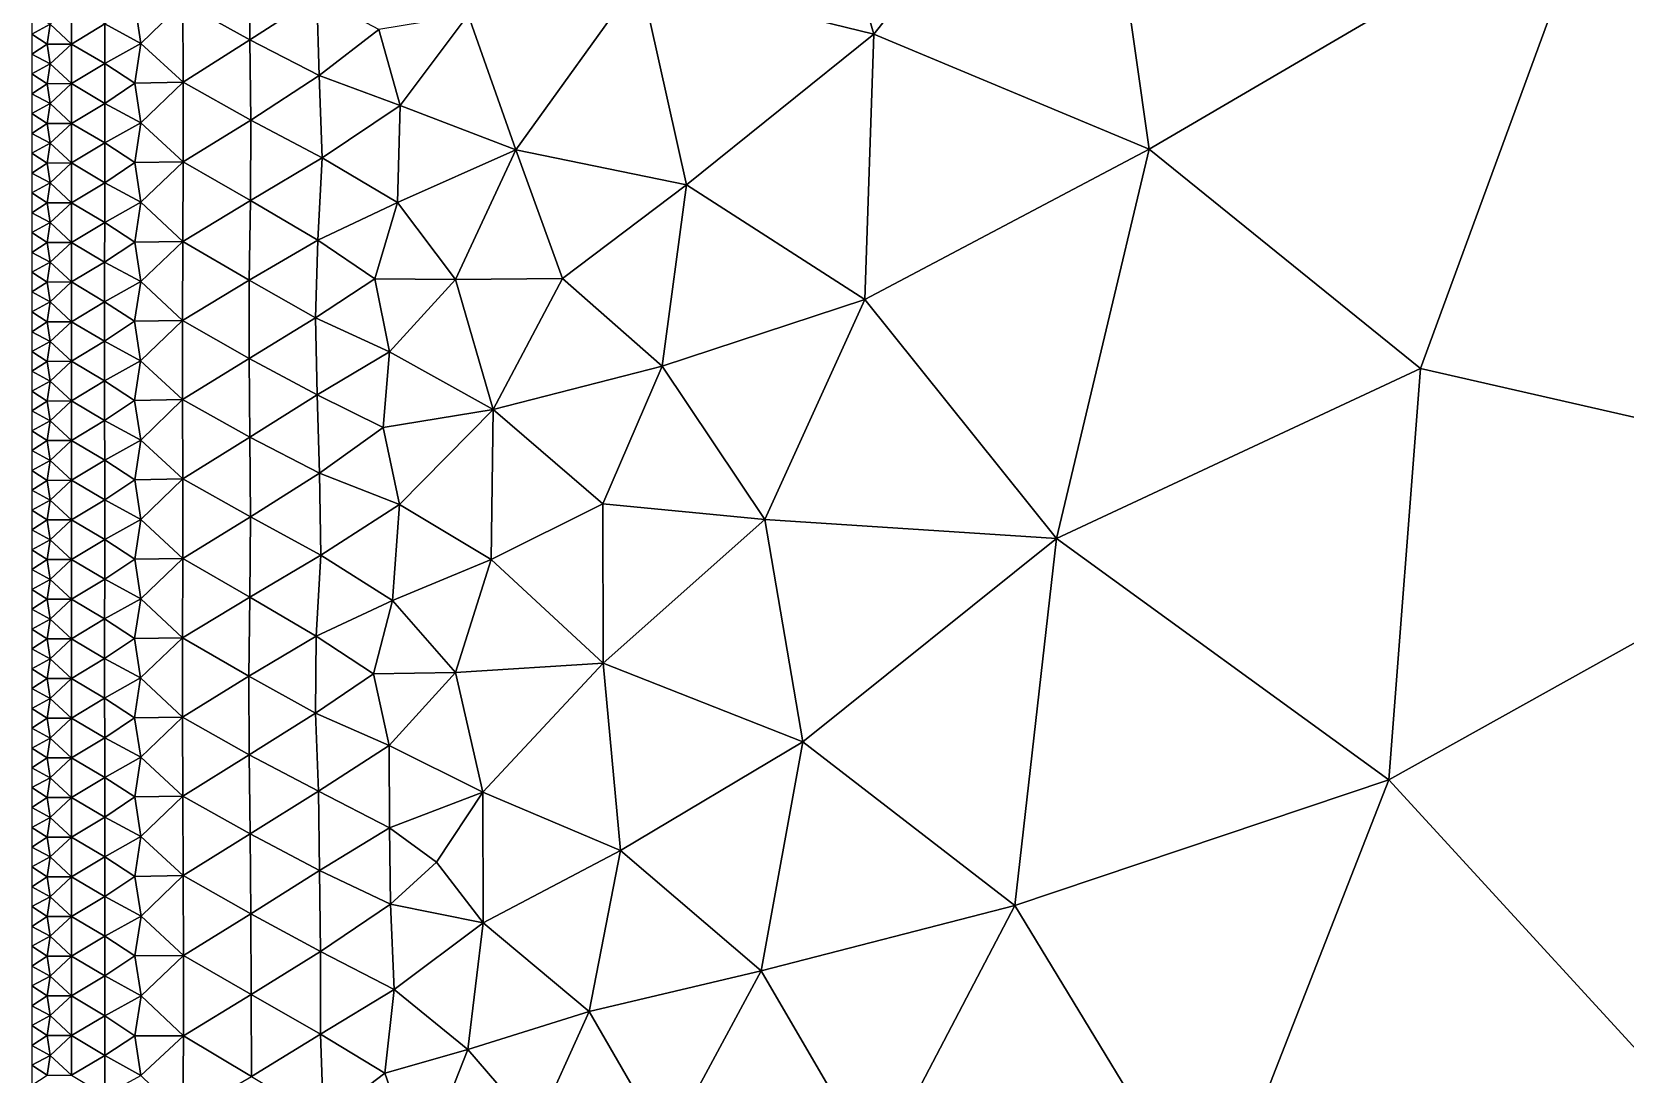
# Model space of a CAD drawing. Header units: metres. Extents: x 0 to 72, y -280 to 0.
# Drawn here: x 0.02 to 16.1, y -265.88 to -255.36 of the extents above; entities that cross this region are included whole.
import ezdxf

# ---------------------------------------------------------------- set-up
doc = ezdxf.new("R2010")
doc.units = ezdxf.units.M

msp = doc.modelspace()

# ---------------------------------------------------------------- linework, layer by layer
at = {"layer": 'layer', "color": 0}
for points in [[(8.51645, -255.379), (10.7312, -252.59), (7.90908, -253.301)], [(11.2949, -256.54), (10.7312, -252.59), (8.51645, -255.379)], [(11.2949, -256.54), (15.814, -253.892), (10.7312, -252.59)], [(8.51645, -255.379), (7.90908, -253.301), (6.15708, -254.8)], [(19.0917, -259.909), (22.0362, -253.625), (15.814, -253.892)], [(14.0307, -258.753), (15.814, -253.892), (11.2949, -256.54)], [(14.0307, -258.753), (19.0917, -259.909), (15.814, -253.892)], [(2.21177, -254.638), (1.5428, -255.062), (2.22029, -255.438)], [(2.21177, -254.638), (2.22029, -255.438), (2.89558, -254.998)], [(4.9037, -256.548), (6.15708, -254.8), (4.42379, -255.183)], [(6.62412, -256.901), (6.15708, -254.8), (4.9037, -256.548)], [(6.62412, -256.901), (8.51645, -255.379), (6.15708, -254.8)], [(0.419651, -255.079), (0.204757, -255.28), (0.419783, -255.479)], [(0.419651, -255.079), (0.419783, -255.479), (0.755112, -255.276)], [(1.05788, -255.073), (0.755112, -255.276), (1.11942, -255.472)], [(1.05788, -255.073), (1.11942, -255.472), (1.5428, -255.062)], [(1.5428, -255.062), (1.11942, -255.472), (1.54627, -255.864)], [(1.5428, -255.062), (1.54627, -255.864), (2.22029, -255.438)], [(2.89558, -254.998), (2.22029, -255.438), (2.92034, -255.797)], [(2.89558, -254.998), (2.92034, -255.797), (3.52047, -255.333)], [(0.02, -255.18), (0.02, -255.38), (0.204757, -255.28)], [(0.204757, -255.28), (0.02, -255.38), (0.174114, -255.48)], [(0.204757, -255.28), (0.174114, -255.48), (0.419783, -255.479)], [(0.755112, -255.276), (0.419783, -255.479), (0.75541, -255.677)], [(0.755112, -255.276), (0.75541, -255.677), (1.11942, -255.472)], [(3.52047, -255.333), (3.73524, -256.101), (4.42379, -255.183)], [(4.42379, -255.183), (3.73524, -256.101), (4.9037, -256.548)], [(0.02, -255.38), (0.02, -255.58), (0.174114, -255.48)], [(2.22029, -255.438), (1.54627, -255.864), (2.23022, -256.246)], [(2.22029, -255.438), (2.23022, -256.246), (2.92034, -255.797)], [(3.52047, -255.333), (2.92034, -255.797), (3.73524, -256.101)], [(8.42544, -258.057), (8.51645, -255.379), (6.62412, -256.901)], [(8.42544, -258.057), (11.2949, -256.54), (8.51645, -255.379)], [(0.174114, -255.48), (0.02, -255.58), (0.204801, -255.68)], [(0.02, -255.58), (0.02, -255.781), (0.204801, -255.68)], [(0.174114, -255.48), (0.204801, -255.68), (0.419783, -255.479)], [(0.419783, -255.479), (0.204801, -255.68), (0.419871, -255.879)], [(0.419783, -255.479), (0.419871, -255.879), (0.75541, -255.677)], [(1.11942, -255.472), (0.75541, -255.677), (1.05913, -255.874)], [(1.11942, -255.472), (1.05913, -255.874), (1.54627, -255.864)], [(0.204801, -255.68), (0.02, -255.781), (0.17414, -255.88)], [(0.02, -255.781), (0.02, -255.981), (0.17414, -255.88)], [(0.204801, -255.68), (0.17414, -255.88), (0.419871, -255.879)], [(0.75541, -255.677), (0.419871, -255.879), (0.755598, -256.078)], [(0.75541, -255.677), (0.755598, -256.078), (1.05913, -255.874)], [(0.17414, -255.88), (0.02, -255.981), (0.204821, -256.08)], [(0.17414, -255.88), (0.204821, -256.08), (0.419871, -255.879)], [(0.419871, -255.879), (0.204821, -256.08), (0.41989, -256.28)], [(0.419871, -255.879), (0.41989, -256.28), (0.755598, -256.078)], [(1.05913, -255.874), (0.755598, -256.078), (1.12034, -256.274)], [(1.05913, -255.874), (1.12034, -256.274), (1.54627, -255.864)], [(1.54627, -255.864), (1.12034, -256.274), (1.547, -256.669)], [(1.54627, -255.864), (1.547, -256.669), (2.23022, -256.246)], [(2.92034, -255.797), (2.23022, -256.246), (2.94883, -256.628)], [(2.92034, -255.797), (2.94883, -256.628), (3.73524, -256.101)], [(0.02, -255.981), (0.02, -256.181), (0.204821, -256.08)], [(0.204821, -256.08), (0.02, -256.181), (0.174142, -256.281)], [(0.204821, -256.08), (0.174142, -256.281), (0.41989, -256.28)], [(0.755598, -256.078), (0.41989, -256.28), (0.755574, -256.478)], [(0.755598, -256.078), (0.755574, -256.478), (1.12034, -256.274)], [(3.73524, -256.101), (2.94883, -256.628), (3.70852, -257.079)], [(3.73524, -256.101), (3.70852, -257.079), (4.9037, -256.548)], [(0.02, -256.181), (0.02, -256.381), (0.174142, -256.281)], [(2.23022, -256.246), (1.547, -256.669), (2.22635, -257.059)], [(2.23022, -256.246), (2.22635, -257.059), (2.94883, -256.628)], [(0.174142, -256.281), (0.02, -256.381), (0.204809, -256.481)], [(0.02, -256.381), (0.02, -256.581), (0.204809, -256.481)], [(0.174142, -256.281), (0.204809, -256.481), (0.41989, -256.28)], [(0.41989, -256.28), (0.204809, -256.481), (0.419824, -256.68)], [(0.41989, -256.28), (0.419824, -256.68), (0.755574, -256.478)], [(1.12034, -256.274), (0.755574, -256.478), (1.05918, -256.676)], [(1.12034, -256.274), (1.05918, -256.676), (1.547, -256.669)], [(0.204809, -256.481), (0.02, -256.581), (0.174118, -256.681)], [(0.02, -256.581), (0.02, -256.781), (0.174118, -256.681)], [(0.204809, -256.481), (0.174118, -256.681), (0.419824, -256.68)], [(0.755574, -256.478), (0.419824, -256.68), (0.755341, -256.879)], [(0.755574, -256.478), (0.755341, -256.879), (1.05918, -256.676)], [(4.9037, -256.548), (3.70852, -257.079), (4.29376, -257.855)], [(5.37542, -257.846), (4.9037, -256.548), (4.29376, -257.855)], [(5.37542, -257.846), (6.62412, -256.901), (4.9037, -256.548)], [(10.3579, -260.47), (11.2949, -256.54), (8.42544, -258.057)], [(10.3579, -260.47), (14.0307, -258.753), (11.2949, -256.54)], [(0.174118, -256.681), (0.02, -256.781), (0.204764, -256.881)], [(0.174118, -256.681), (0.204764, -256.881), (0.419824, -256.68)], [(0.419824, -256.68), (0.204764, -256.881), (0.41969, -257.081)], [(0.419824, -256.68), (0.41969, -257.081), (0.755341, -256.879)], [(1.05918, -256.676), (0.755341, -256.879), (1.11953, -257.076)], [(1.05918, -256.676), (1.11953, -257.076), (1.547, -256.669)], [(1.547, -256.669), (1.11953, -257.076), (1.54369, -257.472)], [(1.547, -256.669), (1.54369, -257.472), (2.22635, -257.059)], [(2.94883, -256.628), (2.22635, -257.059), (2.90448, -257.458)], [(2.94883, -256.628), (2.90448, -257.458), (3.70852, -257.079)], [(0.02, -256.781), (0.02, -256.982), (0.204764, -256.881)], [(0.204764, -256.881), (0.02, -256.982), (0.174071, -257.081)], [(0.204764, -256.881), (0.174071, -257.081), (0.41969, -257.081)], [(0.755341, -256.879), (0.41969, -257.081), (0.754965, -257.28)], [(0.755341, -256.879), (0.754965, -257.28), (1.11953, -257.076)], [(6.38163, -258.732), (6.62412, -256.901), (5.37542, -257.846)], [(6.38163, -258.732), (8.42544, -258.057), (6.62412, -256.901)], [(0.02, -256.982), (0.02, -257.182), (0.174071, -257.081)], [(2.22635, -257.059), (1.54369, -257.472), (2.21332, -257.862)], [(2.22635, -257.059), (2.21332, -257.862), (2.90448, -257.458)], [(0.174071, -257.081), (0.02, -257.182), (0.2047, -257.281)], [(0.02, -257.182), (0.02, -257.382), (0.2047, -257.281)], [(0.174071, -257.081), (0.2047, -257.281), (0.41969, -257.081)], [(0.41969, -257.081), (0.2047, -257.281), (0.419525, -257.481)], [(0.41969, -257.081), (0.419525, -257.481), (0.754965, -257.28)], [(1.11953, -257.076), (0.754965, -257.28), (1.05778, -257.478)], [(1.11953, -257.076), (1.05778, -257.478), (1.54369, -257.472)], [(3.70852, -257.079), (2.90448, -257.458), (3.4799, -257.85)], [(3.70852, -257.079), (3.4799, -257.85), (4.29376, -257.855)], [(0.2047, -257.281), (0.02, -257.382), (0.174017, -257.482)], [(0.02, -257.382), (0.02, -257.582), (0.174017, -257.482)], [(0.2047, -257.281), (0.174017, -257.482), (0.419525, -257.481)], [(0.754965, -257.28), (0.419525, -257.481), (0.754553, -257.68)], [(0.754965, -257.28), (0.754553, -257.68), (1.05778, -257.478)], [(0.174017, -257.482), (0.02, -257.582), (0.204635, -257.682)], [(0.174017, -257.482), (0.204635, -257.682), (0.419525, -257.481)], [(0.419525, -257.481), (0.204635, -257.682), (0.419383, -257.881)], [(0.419525, -257.481), (0.419383, -257.881), (0.754553, -257.68)], [(1.05778, -257.478), (0.754553, -257.68), (1.11788, -257.877)], [(1.05778, -257.478), (1.11788, -257.877), (1.54369, -257.472)], [(1.54369, -257.472), (1.11788, -257.877), (1.54072, -258.271)], [(1.54369, -257.472), (1.54072, -258.271), (2.21332, -257.862)], [(2.90448, -257.458), (2.21332, -257.862), (2.88351, -258.242)], [(2.90448, -257.458), (2.88351, -258.242), (3.4799, -257.85)], [(0.02, -257.582), (0.02, -257.782), (0.204635, -257.682)], [(0.204635, -257.682), (0.02, -257.782), (0.173972, -257.882)], [(0.204635, -257.682), (0.173972, -257.882), (0.419383, -257.881)], [(0.754553, -257.68), (0.419383, -257.881), (0.754261, -258.08)], [(0.754553, -257.68), (0.754261, -258.08), (1.11788, -257.877)], [(0.02, -257.782), (0.02, -257.982), (0.173972, -257.882)], [(1.11788, -257.877), (0.754261, -258.08), (1.05662, -258.278)], [(1.11788, -257.877), (1.05662, -258.278), (1.54072, -258.271)], [(2.21332, -257.862), (1.54072, -258.271), (2.21106, -258.655)], [(2.21332, -257.862), (2.21106, -258.655), (2.88351, -258.242)], [(3.4799, -257.85), (2.88351, -258.242), (3.62842, -258.585)], [(3.4799, -257.85), (3.62842, -258.585), (4.29376, -257.855)], [(4.29376, -257.855), (3.62842, -258.585), (4.6742, -259.17)], [(4.6742, -259.17), (5.37542, -257.846), (4.29376, -257.855)], [(6.38163, -258.732), (5.37542, -257.846), (4.6742, -259.17)], [(0.173972, -257.882), (0.02, -257.982), (0.20459, -258.082)], [(0.02, -257.982), (0.02, -258.183), (0.20459, -258.082)], [(0.173972, -257.882), (0.20459, -258.082), (0.419383, -257.881)], [(0.419383, -257.881), (0.20459, -258.082), (0.419306, -258.282)], [(0.419383, -257.881), (0.419306, -258.282), (0.754261, -258.08)], [(0.20459, -258.082), (0.02, -258.183), (0.173949, -258.282)], [(0.02, -258.183), (0.02, -258.383), (0.173949, -258.282)], [(0.20459, -258.082), (0.173949, -258.282), (0.419306, -258.282)], [(0.754261, -258.08), (0.419306, -258.282), (0.754146, -258.48)], [(0.754261, -258.08), (0.754146, -258.48), (1.05662, -258.278)], [(7.41684, -260.278), (8.42544, -258.057), (6.38163, -258.732)], [(10.3579, -260.47), (8.42544, -258.057), (7.41684, -260.278)], [(0.173949, -258.282), (0.02, -258.383), (0.204576, -258.482)], [(0.173949, -258.282), (0.204576, -258.482), (0.419306, -258.282)], [(0.419306, -258.282), (0.204576, -258.482), (0.419307, -258.682)], [(0.419306, -258.282), (0.419307, -258.682), (0.754146, -258.48)], [(1.05662, -258.278), (0.754146, -258.48), (1.11735, -258.677)], [(1.05662, -258.278), (1.11735, -258.677), (1.54072, -258.271)], [(1.54072, -258.271), (1.11735, -258.677), (1.54151, -259.069)], [(1.54072, -258.271), (1.54151, -259.069), (2.21106, -258.655)], [(2.88351, -258.242), (2.21106, -258.655), (2.89862, -259.019)], [(2.88351, -258.242), (2.89862, -259.019), (3.62842, -258.585)], [(0.02, -258.383), (0.02, -258.583), (0.204576, -258.482)], [(0.204576, -258.482), (0.02, -258.583), (0.173951, -258.683)], [(0.204576, -258.482), (0.173951, -258.683), (0.419307, -258.682)], [(0.754146, -258.48), (0.419307, -258.682), (0.754232, -258.88)], [(0.754146, -258.48), (0.754232, -258.88), (1.11735, -258.677)], [(0.02, -258.583), (0.02, -258.783), (0.173951, -258.683)], [(1.11735, -258.677), (0.754232, -258.88), (1.05692, -259.078)], [(1.11735, -258.677), (1.05692, -259.078), (1.54151, -259.069)], [(2.21106, -258.655), (1.54151, -259.069), (2.21865, -259.448)], [(2.21106, -258.655), (2.21865, -259.448), (2.89862, -259.019)], [(3.62842, -258.585), (2.89862, -259.019), (3.565, -259.349)], [(3.62842, -258.585), (3.565, -259.349), (4.6742, -259.17)], [(0.173951, -258.683), (0.02, -258.783), (0.204592, -258.883)], [(0.02, -258.783), (0.02, -258.983), (0.204592, -258.883)], [(0.173951, -258.683), (0.204592, -258.883), (0.419307, -258.682)], [(0.419307, -258.682), (0.204592, -258.883), (0.419373, -259.082)], [(0.419307, -258.682), (0.419373, -259.082), (0.754232, -258.88)], [(5.78278, -260.122), (6.38163, -258.732), (4.6742, -259.17)], [(7.41684, -260.278), (6.38163, -258.732), (5.78278, -260.122)], [(13.7135, -262.906), (14.0307, -258.753), (10.3579, -260.47)], [(13.7135, -262.906), (19.0917, -259.909), (14.0307, -258.753)], [(0.204592, -258.883), (0.02, -258.983), (0.173974, -259.083)], [(0.02, -258.983), (0.02, -259.183), (0.173974, -259.083)], [(0.204592, -258.883), (0.173974, -259.083), (0.419373, -259.082)], [(0.754232, -258.88), (0.419373, -259.082), (0.754447, -259.28)], [(0.754232, -258.88), (0.754447, -259.28), (1.05692, -259.078)], [(0.173974, -259.083), (0.02, -259.183), (0.204627, -259.283)], [(0.173974, -259.083), (0.204627, -259.283), (0.419373, -259.082)], [(0.419373, -259.082), (0.204627, -259.283), (0.419465, -259.482)], [(0.419373, -259.082), (0.419465, -259.482), (0.754447, -259.28)], [(1.05692, -259.078), (0.754447, -259.28), (1.1182, -259.477)], [(1.05692, -259.078), (1.1182, -259.477), (1.54151, -259.069)], [(1.54151, -259.069), (1.1182, -259.477), (1.54396, -259.869)], [(1.54151, -259.069), (1.54396, -259.869), (2.21865, -259.448)], [(2.89862, -259.019), (2.21865, -259.448), (2.92211, -259.81)], [(2.89862, -259.019), (2.92211, -259.81), (3.565, -259.349)], [(0.02, -259.183), (0.02, -259.384), (0.204627, -259.283)], [(0.204627, -259.283), (0.02, -259.384), (0.174005, -259.483)], [(0.204627, -259.283), (0.174005, -259.483), (0.419465, -259.482)], [(0.754447, -259.28), (0.419465, -259.482), (0.754674, -259.681)], [(0.754447, -259.28), (0.754674, -259.681), (1.1182, -259.477)], [(3.565, -259.349), (3.73027, -260.129), (4.6742, -259.17)], [(4.6742, -259.17), (3.73027, -260.129), (4.65446, -260.682)], [(4.65446, -260.682), (5.78278, -260.122), (4.6742, -259.17)], [(0.02, -259.384), (0.02, -259.584), (0.174005, -259.483)], [(0.174005, -259.483), (0.02, -259.584), (0.204662, -259.683)], [(0.174005, -259.483), (0.204662, -259.683), (0.419465, -259.482)], [(0.419465, -259.482), (0.204662, -259.683), (0.419539, -259.883)], [(0.419465, -259.482), (0.419539, -259.883), (0.754674, -259.681)], [(1.1182, -259.477), (0.754674, -259.681), (1.05783, -259.878)], [(1.1182, -259.477), (1.05783, -259.878), (1.54396, -259.869)], [(2.21865, -259.448), (1.54396, -259.869), (2.22517, -260.253)], [(2.21865, -259.448), (2.22517, -260.253), (2.92211, -259.81)], [(3.565, -259.349), (2.92211, -259.81), (3.73027, -260.129)], [(0.02, -259.584), (0.02, -259.784), (0.204662, -259.683)], [(0.204662, -259.683), (0.02, -259.784), (0.174028, -259.884)], [(0.02, -259.784), (0.02, -259.984), (0.174028, -259.884)], [(0.204662, -259.683), (0.174028, -259.884), (0.419539, -259.883)], [(0.754674, -259.681), (0.419539, -259.883), (0.754823, -260.081)], [(0.754674, -259.681), (0.754823, -260.081), (1.05783, -259.878)], [(0.174028, -259.884), (0.02, -259.984), (0.204683, -260.084)], [(0.174028, -259.884), (0.204683, -260.084), (0.419539, -259.883)], [(0.419539, -259.883), (0.204683, -260.084), (0.419567, -260.283)], [(0.419539, -259.883), (0.419567, -260.283), (0.754823, -260.081)], [(1.05783, -259.878), (0.754823, -260.081), (1.11883, -260.278)], [(1.05783, -259.878), (1.11883, -260.278), (1.54396, -259.869)], [(1.54396, -259.869), (1.11883, -260.278), (1.54404, -260.672)], [(1.54396, -259.869), (1.54404, -260.672), (2.22517, -260.253)], [(2.92211, -259.81), (2.22517, -260.253), (2.93441, -260.639)], [(2.92211, -259.81), (2.93441, -260.639), (3.73027, -260.129)], [(17.1056, -266.608), (19.0917, -259.909), (13.7135, -262.906)], [(0.02, -259.984), (0.02, -260.184), (0.204683, -260.084)], [(0.204683, -260.084), (0.02, -260.184), (0.174036, -260.284)], [(0.204683, -260.084), (0.174036, -260.284), (0.419567, -260.283)], [(0.754823, -260.081), (0.419567, -260.283), (0.754828, -260.481)], [(0.754823, -260.081), (0.754828, -260.481), (1.11883, -260.278)], [(5.78358, -261.728), (5.78278, -260.122), (4.65446, -260.682)], [(5.78358, -261.728), (7.41684, -260.278), (5.78278, -260.122)], [(0.02, -260.184), (0.02, -260.384), (0.174036, -260.284)], [(0.174036, -260.284), (0.02, -260.384), (0.204682, -260.484)], [(0.174036, -260.284), (0.204682, -260.484), (0.419567, -260.283)], [(0.419567, -260.283), (0.204682, -260.484), (0.419541, -260.683)], [(0.419567, -260.283), (0.419541, -260.683), (0.754828, -260.481)], [(1.11883, -260.278), (0.754828, -260.481), (1.05786, -260.679)], [(1.11883, -260.278), (1.05786, -260.679), (1.54404, -260.672)], [(2.22517, -260.253), (1.54404, -260.672), (2.21907, -261.062)], [(2.22517, -260.253), (2.21907, -261.062), (2.93441, -260.639)], [(3.73027, -260.129), (2.93441, -260.639), (3.65876, -261.098)], [(3.73027, -260.129), (3.65876, -261.098), (4.65446, -260.682)], [(7.79949, -262.523), (7.41684, -260.278), (5.78358, -261.728)], [(7.79949, -262.523), (10.3579, -260.47), (7.41684, -260.278)], [(0.02, -260.384), (0.02, -260.584), (0.204682, -260.484)], [(0.204682, -260.484), (0.02, -260.584), (0.174027, -260.684)], [(0.02, -260.584), (0.02, -260.785), (0.174027, -260.684)], [(0.204682, -260.484), (0.174027, -260.684), (0.419541, -260.683)], [(0.754828, -260.481), (0.419541, -260.683), (0.754699, -260.882)], [(0.754828, -260.481), (0.754699, -260.882), (1.05786, -260.679)], [(9.93824, -264.177), (10.3579, -260.47), (7.79949, -262.523)], [(9.93824, -264.177), (13.7135, -262.906), (10.3579, -260.47)], [(0.174027, -260.684), (0.02, -260.785), (0.204664, -260.884)], [(0.174027, -260.684), (0.204664, -260.884), (0.419541, -260.683)], [(0.419541, -260.683), (0.204664, -260.884), (0.419484, -261.084)], [(0.419541, -260.683), (0.419484, -261.084), (0.754699, -260.882)], [(1.05786, -260.679), (0.754699, -260.882), (1.11828, -261.079)], [(1.05786, -260.679), (1.11828, -261.079), (1.54404, -260.672)], [(1.54404, -260.672), (1.11828, -261.079), (1.54164, -261.474)], [(1.54404, -260.672), (1.54164, -261.474), (2.21907, -261.062)], [(2.93441, -260.639), (2.21907, -261.062), (2.88969, -261.458)], [(2.93441, -260.639), (2.88969, -261.458), (3.65876, -261.098)], [(4.65446, -260.682), (3.65876, -261.098), (4.29557, -261.825)], [(4.29557, -261.825), (5.78358, -261.728), (4.65446, -260.682)], [(0.02, -260.785), (0.02, -260.985), (0.204664, -260.884)], [(0.204664, -260.884), (0.02, -260.985), (0.174009, -261.085)], [(0.204664, -260.884), (0.174009, -261.085), (0.419484, -261.084)], [(0.754699, -260.882), (0.419484, -261.084), (0.754528, -261.282)], [(0.754699, -260.882), (0.754528, -261.282), (1.11828, -261.079)], [(0.02, -260.985), (0.02, -261.185), (0.174009, -261.085)], [(0.174009, -261.085), (0.02, -261.185), (0.204642, -261.285)], [(0.174009, -261.085), (0.204642, -261.285), (0.419484, -261.084)], [(0.419484, -261.084), (0.204642, -261.285), (0.419434, -261.484)], [(0.419484, -261.084), (0.419434, -261.484), (0.754528, -261.282)], [(1.11828, -261.079), (0.754528, -261.282), (1.05711, -261.48)], [(1.11828, -261.079), (1.05711, -261.48), (1.54164, -261.474)], [(2.21907, -261.062), (1.54164, -261.474), (2.20988, -261.861)], [(2.21907, -261.062), (2.20988, -261.861), (2.88969, -261.458)], [(0.02, -261.185), (0.02, -261.385), (0.204642, -261.285)], [(3.65876, -261.098), (2.88969, -261.458), (3.46787, -261.837)], [(3.65876, -261.098), (3.46787, -261.837), (4.29557, -261.825)], [(0.204642, -261.285), (0.02, -261.385), (0.173994, -261.485)], [(0.02, -261.385), (0.02, -261.585), (0.173994, -261.485)], [(0.204642, -261.285), (0.173994, -261.485), (0.419434, -261.484)], [(0.754528, -261.282), (0.419434, -261.484), (0.754414, -261.683)], [(0.754528, -261.282), (0.754414, -261.683), (1.05711, -261.48)], [(0.173994, -261.485), (0.02, -261.585), (0.204632, -261.685)], [(0.173994, -261.485), (0.204632, -261.685), (0.419434, -261.484)], [(0.419434, -261.484), (0.204632, -261.685), (0.419431, -261.884)], [(0.419434, -261.484), (0.419431, -261.884), (0.754414, -261.683)], [(1.05711, -261.48), (0.754414, -261.683), (1.11769, -261.879)], [(1.05711, -261.48), (1.11769, -261.879), (1.54164, -261.474)], [(1.54164, -261.474), (1.11769, -261.879), (1.5412, -262.273)], [(1.54164, -261.474), (1.5412, -262.273), (2.20988, -261.861)], [(2.88969, -261.458), (2.20988, -261.861), (2.88156, -262.234)], [(2.88969, -261.458), (2.88156, -262.234), (3.46787, -261.837)], [(0.02, -261.585), (0.02, -261.785), (0.204632, -261.685)], [(0.204632, -261.685), (0.02, -261.785), (0.173996, -261.885)], [(0.204632, -261.685), (0.173996, -261.885), (0.419431, -261.884)], [(0.754414, -261.683), (0.419431, -261.884), (0.754457, -262.083)], [(0.754414, -261.683), (0.754457, -262.083), (1.11769, -261.879)], [(4.56971, -263.033), (5.78358, -261.728), (4.29557, -261.825)], [(5.95919, -263.621), (5.78358, -261.728), (4.56971, -263.033)], [(5.95919, -263.621), (7.79949, -262.523), (5.78358, -261.728)], [(0.02, -261.785), (0.02, -261.986), (0.173996, -261.885)], [(0.173996, -261.885), (0.02, -261.986), (0.204648, -262.085)], [(0.173996, -261.885), (0.204648, -262.085), (0.419431, -261.884)], [(0.419431, -261.884), (0.204648, -262.085), (0.419497, -262.285)], [(0.419431, -261.884), (0.419497, -262.285), (0.754457, -262.083)], [(1.11769, -261.879), (0.754457, -262.083), (1.05715, -262.28)], [(1.11769, -261.879), (1.05715, -262.28), (1.5412, -262.273)], [(2.20988, -261.861), (1.5412, -262.273), (2.21434, -262.654)], [(2.20988, -261.861), (2.21434, -262.654), (2.88156, -262.234)], [(3.46787, -261.837), (2.88156, -262.234), (3.62438, -262.559)], [(3.46787, -261.837), (3.62438, -262.559), (4.29557, -261.825)], [(4.56971, -263.033), (4.29557, -261.825), (3.62438, -262.559)], [(0.02, -261.986), (0.02, -262.186), (0.204648, -262.085)], [(0.204648, -262.085), (0.02, -262.186), (0.174021, -262.285)], [(0.02, -262.186), (0.02, -262.386), (0.174021, -262.285)], [(0.204648, -262.085), (0.174021, -262.285), (0.419497, -262.285)], [(0.754457, -262.083), (0.419497, -262.285), (0.754679, -262.483)], [(0.754457, -262.083), (0.754679, -262.483), (1.05715, -262.28)], [(0.174021, -262.285), (0.02, -262.386), (0.204689, -262.485)], [(0.174021, -262.285), (0.204689, -262.485), (0.419497, -262.285)], [(0.419497, -262.285), (0.204689, -262.485), (0.419622, -262.685)], [(0.419497, -262.285), (0.419622, -262.685), (0.754679, -262.483)], [(1.05715, -262.28), (0.754679, -262.483), (1.11847, -262.679)], [(1.05715, -262.28), (1.11847, -262.679), (1.5412, -262.273)], [(1.5412, -262.273), (1.11847, -262.679), (1.5442, -263.071)], [(1.5412, -262.273), (1.5442, -263.071), (2.21434, -262.654)], [(2.88156, -262.234), (2.21434, -262.654), (2.91144, -263.021)], [(2.88156, -262.234), (2.91144, -263.021), (3.62438, -262.559)], [(0.02, -262.386), (0.02, -262.586), (0.204689, -262.485)], [(0.204689, -262.485), (0.02, -262.586), (0.174063, -262.686)], [(0.204689, -262.485), (0.174063, -262.686), (0.419622, -262.685)], [(0.754679, -262.483), (0.419622, -262.685), (0.755027, -262.883)], [(0.754679, -262.483), (0.755027, -262.883), (1.11847, -262.679)], [(7.3793, -264.837), (7.79949, -262.523), (5.95919, -263.621)], [(7.3793, -264.837), (9.93824, -264.177), (7.79949, -262.523)], [(0.02, -262.586), (0.02, -262.786), (0.174063, -262.686)], [(0.174063, -262.686), (0.02, -262.786), (0.20475, -262.886)], [(0.174063, -262.686), (0.20475, -262.886), (0.419622, -262.685)], [(0.419622, -262.685), (0.20475, -262.886), (0.419782, -263.085)], [(0.419622, -262.685), (0.419782, -263.085), (0.755027, -262.883)], [(1.11847, -262.679), (0.755027, -262.883), (1.05844, -263.08)], [(1.11847, -262.679), (1.05844, -263.08), (1.5442, -263.071)], [(2.21434, -262.654), (1.5442, -263.071), (2.22415, -263.452)], [(2.21434, -262.654), (2.22415, -263.452), (2.91144, -263.021)], [(3.62438, -262.559), (2.91144, -263.021), (3.62755, -263.392)], [(3.62438, -262.559), (3.62755, -263.392), (4.56971, -263.033)], [(0.02, -262.786), (0.02, -262.986), (0.20475, -262.886)], [(0.20475, -262.886), (0.02, -262.986), (0.174116, -263.086)], [(0.02, -262.986), (0.02, -263.187), (0.174116, -263.086)], [(0.20475, -262.886), (0.174116, -263.086), (0.419782, -263.085)], [(0.755027, -262.883), (0.419782, -263.085), (0.755448, -263.283)], [(0.755027, -262.883), (0.755448, -263.283), (1.05844, -263.08)], [(2.91144, -263.021), (2.22415, -263.452), (2.92306, -263.824)], [(2.91144, -263.021), (2.92306, -263.824), (3.62755, -263.392)], [(11.9336, -267.461), (13.7135, -262.906), (9.93824, -264.177)], [(11.9336, -267.461), (17.1056, -266.608), (13.7135, -262.906)], [(0.174116, -263.086), (0.02, -263.187), (0.204818, -263.286)], [(0.174116, -263.086), (0.204818, -263.286), (0.419782, -263.085)], [(0.419782, -263.085), (0.204818, -263.286), (0.419943, -263.485)], [(0.419782, -263.085), (0.419943, -263.485), (0.755448, -263.283)], [(1.05844, -263.08), (0.755448, -263.283), (1.12016, -263.48)], [(1.05844, -263.08), (1.12016, -263.48), (1.5442, -263.071)], [(1.5442, -263.071), (1.12016, -263.48), (1.54771, -263.873)], [(1.5442, -263.071), (1.54771, -263.873), (2.22415, -263.452)], [(4.10448, -263.738), (4.56971, -263.033), (3.62755, -263.392)], [(4.57454, -264.352), (4.56971, -263.033), (4.10448, -263.738)], [(4.57454, -264.352), (5.95919, -263.621), (4.56971, -263.033)], [(0.02, -263.187), (0.02, -263.387), (0.204818, -263.286)], [(0.204818, -263.286), (0.02, -263.387), (0.174168, -263.486)], [(0.204818, -263.286), (0.174168, -263.486), (0.419943, -263.485)], [(0.755448, -263.283), (0.419943, -263.485), (0.755819, -263.684)], [(0.755448, -263.283), (0.755819, -263.684), (1.12016, -263.48)], [(0.02, -263.387), (0.02, -263.587), (0.174168, -263.486)], [(0.174168, -263.486), (0.02, -263.587), (0.204879, -263.686)], [(0.174168, -263.486), (0.204879, -263.686), (0.419943, -263.485)], [(0.419943, -263.485), (0.204879, -263.686), (0.420081, -263.886)], [(0.419943, -263.485), (0.420081, -263.886), (0.755819, -263.684)], [(1.12016, -263.48), (0.755819, -263.684), (1.05987, -263.882)], [(1.12016, -263.48), (1.05987, -263.882), (1.54771, -263.873)], [(2.22415, -263.452), (1.54771, -263.873), (2.23067, -264.259)], [(2.22415, -263.452), (2.23067, -264.259), (2.92306, -263.824)], [(3.62755, -263.392), (2.92306, -263.824), (3.6387, -264.164)], [(3.62755, -263.392), (3.6387, -264.164), (4.10448, -263.738)], [(0.02, -263.587), (0.02, -263.787), (0.204879, -263.686)], [(5.64447, -265.246), (5.95919, -263.621), (4.57454, -264.352)], [(5.64447, -265.246), (7.3793, -264.837), (5.95919, -263.621)], [(0.204879, -263.686), (0.02, -263.787), (0.174211, -263.887)], [(0.02, -263.787), (0.02, -263.987), (0.174211, -263.887)], [(0.204879, -263.686), (0.174211, -263.887), (0.420081, -263.886)], [(0.755819, -263.684), (0.420081, -263.886), (0.756141, -264.085)], [(0.755819, -263.684), (0.756141, -264.085), (1.05987, -263.882)], [(2.92306, -263.824), (2.23067, -264.259), (2.93405, -264.639)], [(2.92306, -263.824), (2.93405, -264.639), (3.6387, -264.164)], [(4.57454, -264.352), (4.10448, -263.738), (3.6387, -264.164)], [(0.174211, -263.887), (0.02, -263.987), (0.204927, -264.087)], [(0.174211, -263.887), (0.204927, -264.087), (0.420081, -263.886)], [(0.420081, -263.886), (0.204927, -264.087), (0.42018, -264.287)], [(0.420081, -263.886), (0.42018, -264.287), (0.756141, -264.085)], [(1.05987, -263.882), (0.756141, -264.085), (1.12153, -264.282)], [(1.05987, -263.882), (1.12153, -264.282), (1.54771, -263.873)], [(1.54771, -263.873), (1.12153, -264.282), (1.54975, -264.68)], [(1.54771, -263.873), (1.54975, -264.68), (2.23067, -264.259)], [(0.02, -263.987), (0.02, -264.187), (0.204927, -264.087)], [(0.204927, -264.087), (0.02, -264.187), (0.174241, -264.287)], [(0.204927, -264.087), (0.174241, -264.287), (0.42018, -264.287)], [(0.756141, -264.085), (0.42018, -264.287), (0.756334, -264.486)], [(0.756141, -264.085), (0.756334, -264.486), (1.12153, -264.282)], [(0.02, -264.187), (0.02, -264.388), (0.174241, -264.287)], [(0.174241, -264.287), (0.02, -264.388), (0.204956, -264.487)], [(0.174241, -264.287), (0.204956, -264.487), (0.42018, -264.287)], [(0.42018, -264.287), (0.204956, -264.487), (0.420227, -264.687)], [(0.42018, -264.287), (0.420227, -264.687), (0.756334, -264.486)], [(1.12153, -264.282), (0.756334, -264.486), (1.06067, -264.685)], [(1.12153, -264.282), (1.06067, -264.685), (1.54975, -264.68)], [(2.23067, -264.259), (1.54975, -264.68), (2.23362, -265.075)], [(2.23067, -264.259), (2.23362, -265.075), (2.93405, -264.639)], [(3.6387, -264.164), (2.93405, -264.639), (3.67754, -265.024)], [(3.6387, -264.164), (3.67754, -265.024), (4.57454, -264.352)], [(8.54482, -266.837), (9.93824, -264.177), (7.3793, -264.837)], [(8.54482, -266.837), (11.9336, -267.461), (9.93824, -264.177)], [(0.02, -264.388), (0.02, -264.588), (0.204956, -264.487)], [(4.42041, -265.631), (4.57454, -264.352), (3.67754, -265.024)], [(4.42041, -265.631), (5.64447, -265.246), (4.57454, -264.352)], [(0.204956, -264.487), (0.02, -264.588), (0.174254, -264.688)], [(0.02, -264.588), (0.02, -264.788), (0.174254, -264.688)], [(0.204956, -264.487), (0.174254, -264.688), (0.420227, -264.687)], [(0.756334, -264.486), (0.420227, -264.687), (0.756409, -264.887)], [(0.756334, -264.486), (0.756409, -264.887), (1.06067, -264.685)], [(0.174254, -264.688), (0.02, -264.788), (0.20496, -264.888)], [(0.02, -264.788), (0.02, -264.988), (0.20496, -264.888)], [(0.174254, -264.688), (0.20496, -264.888), (0.420227, -264.687)], [(0.420227, -264.687), (0.20496, -264.888), (0.420203, -265.088)], [(0.420227, -264.687), (0.420203, -265.088), (0.756409, -264.887)], [(1.06067, -264.685), (0.756409, -264.887), (1.12195, -265.087)], [(1.06067, -264.685), (1.12195, -265.087), (1.54975, -264.68)], [(1.54975, -264.68), (1.12195, -265.087), (1.54971, -265.49)], [(1.54975, -264.68), (1.54971, -265.49), (2.23362, -265.075)], [(2.93405, -264.639), (2.23362, -265.075), (2.93198, -265.475)], [(2.93405, -264.639), (2.93198, -265.475), (3.67754, -265.024)], [(0.20496, -264.888), (0.02, -264.988), (0.174243, -265.088)], [(0.20496, -264.888), (0.174243, -265.088), (0.420203, -265.088)], [(0.756409, -264.887), (0.420203, -265.088), (0.756282, -265.289)], [(0.756409, -264.887), (0.756282, -265.289), (1.12195, -265.087)], [(6.42834, -266.601), (7.3793, -264.837), (5.64447, -265.246)], [(6.42834, -266.601), (8.54482, -266.837), (7.3793, -264.837)], [(0.02, -264.988), (0.02, -265.188), (0.174243, -265.088)], [(0.174243, -265.088), (0.02, -265.188), (0.204924, -265.288)], [(0.174243, -265.088), (0.204924, -265.288), (0.420203, -265.088)], [(0.420203, -265.088), (0.204924, -265.288), (0.420062, -265.489)], [(0.420203, -265.088), (0.420062, -265.489), (0.756282, -265.289)], [(1.12195, -265.087), (0.756282, -265.289), (1.06036, -265.49)], [(1.12195, -265.087), (1.06036, -265.49), (1.54971, -265.49)], [(2.23362, -265.075), (1.54971, -265.49), (2.23511, -265.902)], [(2.23362, -265.075), (2.23511, -265.902), (2.93198, -265.475)], [(3.67754, -265.024), (2.93198, -265.475), (3.58135, -265.868)], [(3.67754, -265.024), (3.58135, -265.868), (4.42041, -265.631)], [(0.02, -265.188), (0.02, -265.388), (0.204924, -265.288)], [(5.10823, -266.429), (5.64447, -265.246), (4.42041, -265.631)], [(5.10823, -266.429), (6.42834, -266.601), (5.64447, -265.246)], [(0.204924, -265.288), (0.02, -265.388), (0.174193, -265.489)], [(0.02, -265.388), (0.02, -265.588), (0.174193, -265.489)], [(0.204924, -265.288), (0.174193, -265.489), (0.420062, -265.489)], [(0.756282, -265.289), (0.420062, -265.489), (0.75581, -265.69)], [(0.756282, -265.289), (0.75581, -265.69), (1.06036, -265.49)], [(0.174193, -265.489), (0.02, -265.588), (0.204827, -265.689)], [(0.02, -265.588), (0.02, -265.789), (0.204827, -265.689)], [(0.174193, -265.489), (0.204827, -265.689), (0.420062, -265.489)], [(0.420062, -265.489), (0.204827, -265.689), (0.41975, -265.89)], [(0.420062, -265.489), (0.41975, -265.89), (0.75581, -265.69)], [(1.06036, -265.49), (0.75581, -265.69), (1.12029, -265.893)], [(1.06036, -265.49), (1.12029, -265.893), (1.54971, -265.49)], [(1.54971, -265.49), (1.12029, -265.893), (1.54394, -266.302)], [(1.54971, -265.49), (1.54394, -266.302), (2.23511, -265.902)], [(2.93198, -265.475), (2.23511, -265.902), (2.9616, -266.34)], [(2.93198, -265.475), (2.9616, -266.34), (3.58135, -265.868)], [(0.204827, -265.689), (0.02, -265.789), (0.174085, -265.889)], [(0.204827, -265.689), (0.174085, -265.889), (0.41975, -265.89)], [(0.75581, -265.69), (0.41975, -265.89), (0.754908, -266.092)], [(0.75581, -265.69), (0.754908, -266.092), (1.12029, -265.893)], [(3.93312, -266.868), (4.42041, -265.631), (3.58135, -265.868)], [(3.93312, -266.868), (5.10823, -266.429), (4.42041, -265.631)], [(0.02, -265.789), (0.02, -265.989), (0.174085, -265.889)], [(3.58135, -265.868), (2.9616, -266.34), (3.93312, -266.868)]]:
    msp.add_3dface(points, dxfattribs=at)

doc.saveas('drawing.dxf')
